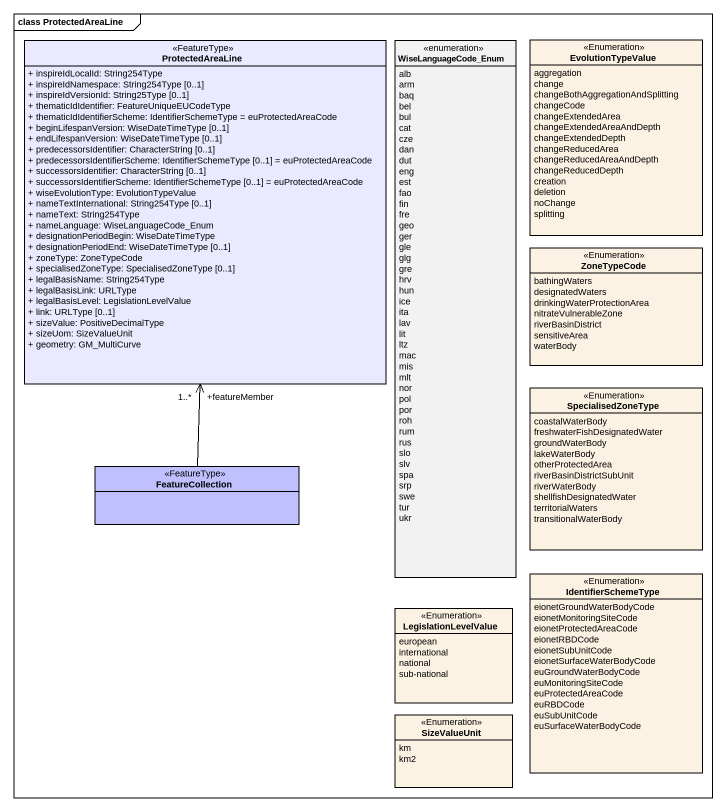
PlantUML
@startuml
mainframe class ProtectedAreaLine
hide circle
hide empty members
skinparam classAttributeIconSize 0
class ProtectedAreaLine <<FeatureType>> #E9E9FF {
  + inspireIdLocalId: String254Type
  + inspireIdNamespace: String254Type [0..1]
  + inspireIdVersionId: String25Type [0..1]
  + thematicIdIdentifier: FeatureUniqueEUCodeType
  + thematicIdIdentifierScheme: IdentifierSchemeType = euProtectedAreaCode
  + beginLifespanVersion: WiseDateTimeType [0..1]
  + endLifespanVersion: WiseDateTimeType [0..1]
  + predecessorsIdentifier: CharacterString [0..1]
  + predecessorsIdentifierScheme: IdentifierSchemeType [0..1] = euProtectedAreaCode
  + successorsIdentifier: CharacterString [0..1]
  + successorsIdentifierScheme: IdentifierSchemeType [0..1] = euProtectedAreaCode
  + wiseEvolutionType: EvolutionTypeValue
  + nameTextInternational: String254Type [0..1]
  + nameText: String254Type
  + nameLanguage: WiseLanguageCode_Enum
  + designationPeriodBegin: WiseDateTimeType
  + designationPeriodEnd: WiseDateTimeType [0..1]
  + zoneType: ZoneTypeCode
  + specialisedZoneType: SpecialisedZoneType [0..1]
  + legalBasisName: String254Type
  + legalBasisLink: URLType
  + legalBasisLevel: LegislationLevelValue
  + link: URLType [0..1]
  + sizeValue: PositiveDecimalType
  + sizeUom: SizeValueUnit
  + geometry: GM_MultiCurve
}
enum WiseLanguageCode_Enum {
  alb
  arm
  baq
  bel
  bul
  cat
  cze
  dan
  dut
  eng
  est
  fao
  fin
  fre
  geo
  ger
  gle
  glg
  gre
  hrv
  hun
  ice
  ita
  lav
  lit
  ltz
  mac
  mis
  mlt
  nor
  pol
  por
  roh
  rum
  rus
  slo
  slv
  spa
  srp
  swe
  tur
  ukr
}
enum EvolutionTypeValue <<Enumeration>> #FCF2E3 {
  aggregation
  change
  changeBothAggregationAndSplitting
  changeCode
  changeExtendedArea
  changeExtendedAreaAndDepth
  changeExtendedDepth
  changeReducedArea
  changeReducedAreaAndDepth
  changeReducedDepth
  creation
  deletion
  noChange
  splitting
}
enum ZoneTypeCode <<Enumeration>> #FCF2E3 {
  bathingWaters
  designatedWaters
  drinkingWaterProtectionArea
  nitrateVulnerableZone
  riverBasinDistrict
  sensitiveArea
  waterBody
}
enum SpecialisedZoneType <<Enumeration>> #FCF2E3 {
  coastalWaterBody
  freshwaterFishDesignatedWater
  groundWaterBody
  lakeWaterBody
  otherProtectedArea
  riverBasinDistrictSubUnit
  riverWaterBody
  shellfishDesignatedWater
  territorialWaters
  transitionalWaterBody
}
class FeatureCollection <<FeatureType>> #C0C0FF
enum IdentifierSchemeType <<Enumeration>> #FCF2E3 {
  eionetGroundWaterBodyCode
  eionetMonitoringSiteCode
  eionetProtectedAreaCode
  eionetRBDCode
  eionetSubUnitCode
  eionetSurfaceWaterBodyCode
  euGroundWaterBodyCode
  euMonitoringSiteCode
  euProtectedAreaCode
  euRBDCode
  euSubUnitCode
  euSurfaceWaterBodyCode
}
enum LegislationLevelValue <<Enumeration>> #FCF2E3 {
  european
  international
  national
  sub-national
}
enum SizeValueUnit <<Enumeration>> #FCF2E3 {
  km
  km2
}
FeatureCollection -up-> "+featureMember\n1..*" ProtectedAreaLine
@enduml
